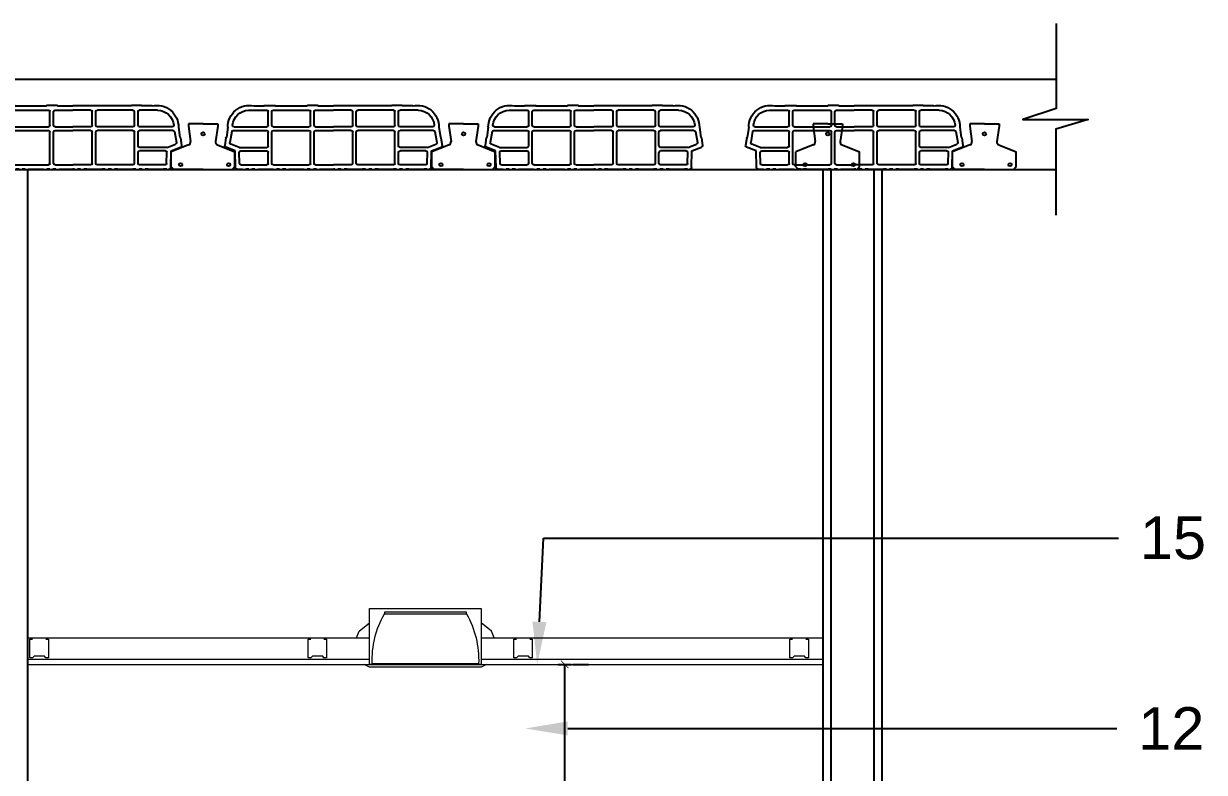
# Model space of a CAD drawing. Header units: metres. Extents: x 198 to 412, y -54 to 17.
# Drawn here: x 265.798 to 268.017, y 7.862 to 9.269 of the extents above; entities that cross this region are included whole.
import ezdxf
from ezdxf import colors
from ezdxf.entities.mleader import LeaderData, LeaderLine
from ezdxf.math import Vec2, Vec3

# ---------------------------------------------------------------- set-up
doc = ezdxf.new("R2010")
doc.units = ezdxf.units.M
doc.header["$LTSCALE"] = 10
for name, color, linetype in [('02', 2, 'Continuous'), ('02-LH ladrillo hueco 02', 1, 'Continuous'), ('1_MUROS', 6, 'Continuous'), ('A-MUROS', 6, 'Continuous'), ('A-TEXTOS', 2, 'Continuous'), ('Corte t', 2, 'Continuous'), ('Losa rap sapito', 251, 'Continuous'), ('piso', 1, 'Continuous'), ('TCOTA', 1, 'Continuous')]:
    doc.layers.add(name, color=color, linetype=linetype)
doc.layers.add('A-Cielorraso', color=1, linetype='Continuous', lineweight=5)
doc.styles.add('ARIAL', font='arial.ttf')
doc.dimstyles.new('ST-COTA-25', dxfattribs={"dimscale": 0.25, "dimtxt": 0.18, "dimasz": 0.1, "dimexe": 0.18, "dimexo": 0.0625, "dimgap": 0.09, "dimtad": 1, "dimzin": 4, "dimdsep": 46, "dimtxsty": 'ARIAL', "dimblk1": 'COTA_N', "dimblk2": 'COTA_N', "dimsah": 1, "dimcen": 0.09, "dimclrd": 8, "dimclre": 8, "dimclrt": 1, "dimadec": 0, "dimazin": 0, "dimtfac": 1, "dimtix": 1, "dimtmove": 0, "dimatfit": 3, "dimldrblk": 'COTA_N', "dimfxl": 0.18, "dimtolj": 1, "dimtzin": 0, "dimarcsym": 0})

# ---------------------------------------------------------------- blocks, each defined once
blk = doc.blocks.new('top II')
for p, q in [((-0.1294, -0.055), (-0.1243, -0.0428)), ((-0.1243, -0.0428), (-0.105, -0.0272)), ((0.1243, -0.0428), (0.105, -0.0272)), ((0.1294, -0.055), (0.1243, -0.0428))]:
    blk.add_line(p, q)
for points in [[(-0.105, 0), (0.105, 0), (0.105, -0.105), (-0.105, -0.105)], [(-0.0771, -0.01), (0.0773, -0.01), (0.0773, -0.0069), (-0.0771, -0.0069)], [(-0.115, -0.105), (0.115, -0.105), (0.105, -0.11), (-0.105, -0.11), (-0.115, -0.105)]]:
    blk.add_lwpolyline(points, close=True)
blk.add_lwpolyline([(0.1, -0.1038), (-0.1, -0.1038, -0.138928), (-0.0771, -0.01), (0.0771, -0.01, -0.138928), (0.1, -0.1038, 52.020742)], format="xyb")
blk = doc.blocks.new('VIGUETA NUEVA')
at = {"layer": '02'}
for p, q in [((852.3054, 1549.6661), (852.2767, 1549.6661)), ((852.2767, 1549.6661), (852.2767, 1549.6611)), ((852.2767, 1549.6611), (852.2809, 1549.6312)), ((852.3054, 1549.6661), (852.3342, 1549.6661)), ((852.3342, 1549.6611), (852.3299, 1549.6312)), ((852.3342, 1549.6661), (852.3342, 1549.6611)), ((852.2769, 1549.6243), (852.2429, 1549.6111)), ((852.2429, 1549.5811), (852.2429, 1549.6111)), ((852.3339, 1549.6243), (852.3679, 1549.6111)), ((852.3679, 1549.5811), (852.3679, 1549.6111)), ((852.2429, 1549.5811), (852.2479, 1549.5761)), ((852.3054, 1549.5761), (852.2479, 1549.5761)), ((852.3054, 1549.5761), (852.3629, 1549.5761)), ((852.3679, 1549.5811), (852.3629, 1549.5761))]:
    blk.add_line(p, q, dxfattribs=at)
for centre, start, end in [((852.2739, 1549.6307), 294.8533, 4.4381), ((852.3369, 1549.6307), 175.5619, 245.1467)]:
    blk.add_arc(centre, 0.00704, start, end, dxfattribs=at)
blk = doc.blocks.new('VIGUETA NUEVA1')
at = {"layer": 'piso'}
for centre in [(0, -0.02), (-0.0444, -0.0805), (0.0504, -0.0805)]:
    blk.add_circle(centre, 0.00324, dxfattribs=at)
at = {"layer": '1_MUROS'}
blk.add_blockref('VIGUETA NUEVA', (-852.3054, -1549.6661), dxfattribs=at)
blk = doc.blocks.new('Losa rap zapito')
at = {"layer": 'Losa rap sapito'}
for p, q in [((283.7711, -291.7719), (283.8051, -291.7719)), ((283.7813, -291.7641), (283.8003, -291.7641)), ((283.8012, -291.7632), (283.8205, -291.7632)), ((283.808, -291.8006), (283.808, -291.7747)), ((283.8147, -291.8006), (283.8147, -291.7747)), ((283.8176, -291.7719), (283.8844, -291.7719)), ((283.8215, -291.7641), (283.8806, -291.7641)), ((283.9008, -291.7632), (283.8815, -291.7632)), ((283.8873, -291.8006), (283.8873, -291.7747)), ((283.8941, -291.8006), (283.8941, -291.7747)), ((283.897, -291.7719), (283.9304, -291.7719)), ((283.9018, -291.7641), (283.9304, -291.7641)), ((283.959, -291.7641), (283.9304, -291.7641)), ((283.9638, -291.7719), (283.9304, -291.7719)), ((283.9599, -291.7632), (283.9792, -291.7632)), ((283.9667, -291.8006), (283.9667, -291.7747)), ((283.9734, -291.8006), (283.9734, -291.7747)), ((284.0431, -291.7719), (283.9763, -291.7719)), ((284.0393, -291.7641), (283.9802, -291.7641)), ((284.0595, -291.7632), (284.0402, -291.7632)), ((284.046, -291.8006), (284.046, -291.7747)), ((284.0527, -291.8006), (284.0527, -291.7747)), ((284.0896, -291.7719), (284.0556, -291.7719)), ((284.0795, -291.7641), (284.0605, -291.7641)), ((283.732, -291.8042), (283.7293, -291.8235)), ((283.7437, -291.8035), (283.8051, -291.8035)), ((283.8176, -291.8035), (283.8844, -291.8035)), ((283.897, -291.8035), (283.9304, -291.8035)), ((283.9638, -291.8035), (283.9304, -291.8035)), ((284.0431, -291.8035), (283.9763, -291.8035)), ((284.117, -291.8035), (284.0556, -291.8035)), ((284.1287, -291.8042), (284.1314, -291.8235)), ((283.7282, -291.8243), (283.7262, -291.8386)), ((283.7394, -291.8124), (283.7357, -291.8329)), ((283.7422, -291.8103), (283.8051, -291.8103)), ((283.7534, -291.8103), (283.8051, -291.8103)), ((283.808, -291.8391), (283.808, -291.8132)), ((283.8147, -291.8721), (283.8147, -291.8132)), ((283.8176, -291.8103), (283.8844, -291.8103)), ((283.8873, -291.8721), (283.8873, -291.8132)), ((283.8941, -291.8721), (283.8941, -291.8132)), ((283.897, -291.8103), (283.9304, -291.8103)), ((283.9638, -291.8103), (283.9304, -291.8103)), ((283.9667, -291.8721), (283.9667, -291.8132)), ((283.9734, -291.8721), (283.9734, -291.8132)), ((284.0431, -291.8103), (283.9763, -291.8103)), ((284.046, -291.8721), (284.046, -291.8132)), ((284.0527, -291.8391), (284.0527, -291.8132)), ((284.1186, -291.8103), (284.0556, -291.8103)), ((284.1073, -291.8103), (284.0556, -291.8103)), ((284.1214, -291.8124), (284.125, -291.8329)), ((284.1325, -291.8243), (284.1346, -291.8386)), ((283.7459, -291.8484), (283.728, -291.8417)), ((283.7534, -291.842), (283.7376, -291.836)), ((283.7466, -291.8799), (283.7459, -291.8484)), ((283.7534, -291.842), (283.8051, -291.842)), ((283.7565, -291.8487), (283.8051, -291.8487)), ((284.1073, -291.842), (284.0556, -291.842)), ((284.1043, -291.8487), (284.0556, -291.8487)), ((284.1073, -291.842), (284.1232, -291.836)), ((284.1141, -291.8799), (284.1149, -291.8484)), ((284.1149, -291.8484), (284.1327, -291.8417)), ((283.7542, -291.8721), (283.7536, -291.851)), ((283.808, -291.8721), (283.808, -291.8516)), ((284.0527, -291.8721), (284.0527, -291.8516)), ((284.1066, -291.8721), (284.1071, -291.851)), ((283.7541, -291.8836), (283.7504, -291.8836)), ((283.7541, -291.8836), (283.7516, -291.8836)), ((283.7541, -291.8836), (283.7516, -291.8836)), ((283.7541, -291.8836), (283.7541, -291.8827)), ((283.7541, -291.8827), (283.7598, -291.8827)), ((283.7571, -291.8749), (283.8051, -291.8749)), ((283.7598, -291.8836), (283.7598, -291.8827)), ((283.7598, -291.8836), (283.7656, -291.8836)), ((283.7714, -291.8827), (283.7656, -291.8827)), ((283.7656, -291.8836), (283.7656, -291.8827)), ((283.7714, -291.8836), (283.7714, -291.8827)), ((283.7714, -291.8836), (283.7772, -291.8836)), ((283.7772, -291.8836), (283.7772, -291.8827)), ((283.783, -291.8827), (283.7772, -291.8827)), ((283.783, -291.8836), (283.783, -291.8827)), ((283.783, -291.8836), (283.7887, -291.8836)), ((283.7887, -291.8836), (283.7887, -291.8827)), ((283.7887, -291.8827), (283.7945, -291.8827)), ((283.7945, -291.8836), (283.7945, -291.8827)), ((283.8003, -291.8836), (283.7945, -291.8836)), ((283.8003, -291.8827), (283.8061, -291.8827)), ((283.8003, -291.8836), (283.8003, -291.8827)), ((283.8061, -291.8836), (283.8061, -291.8827)), ((283.8119, -291.8836), (283.8061, -291.8836)), ((283.8119, -291.8827), (283.8176, -291.8827)), ((283.8119, -291.8836), (283.8119, -291.8827)), ((283.8119, -291.8827), (283.8176, -291.8827)), ((283.8176, -291.8749), (283.8844, -291.8749)), ((283.8176, -291.8836), (283.8176, -291.8827)), ((283.8176, -291.8836), (283.8234, -291.8836)), ((283.8292, -291.8827), (283.8234, -291.8827)), ((283.8234, -291.8836), (283.8234, -291.8827)), ((283.8292, -291.8836), (283.8292, -291.8827)), ((283.8292, -291.8836), (283.835, -291.8836)), ((283.835, -291.8836), (283.835, -291.8827)), ((283.8408, -291.8827), (283.835, -291.8827)), ((283.8408, -291.8836), (283.8408, -291.8827)), ((283.8408, -291.8836), (283.8465, -291.8836)), ((283.8465, -291.8836), (283.8465, -291.8827)), ((283.8465, -291.8827), (283.8523, -291.8827)), ((283.8523, -291.8836), (283.8523, -291.8827)), ((283.8581, -291.8836), (283.8523, -291.8836)), ((283.8581, -291.8827), (283.8639, -291.8827)), ((283.8581, -291.8836), (283.8581, -291.8827)), ((283.8639, -291.8836), (283.8639, -291.8827)), ((283.8697, -291.8836), (283.8639, -291.8836)), ((283.8697, -291.8827), (283.8755, -291.8827)), ((283.8697, -291.8836), (283.8697, -291.8827)), ((283.8697, -291.8827), (283.8755, -291.8827)), ((283.8755, -291.8836), (283.8755, -291.8827)), ((283.8755, -291.8836), (283.8812, -291.8836)), ((283.887, -291.8827), (283.8812, -291.8827)), ((283.8812, -291.8836), (283.8812, -291.8827)), ((283.887, -291.8836), (283.887, -291.8827)), ((283.887, -291.8836), (283.8928, -291.8836)), ((283.8928, -291.8836), (283.8928, -291.8827)), ((283.8986, -291.8827), (283.8928, -291.8827)), ((283.897, -291.8749), (283.9304, -291.8749)), ((283.8986, -291.8836), (283.8986, -291.8827)), ((283.8986, -291.8836), (283.9044, -291.8836)), ((283.9044, -291.8836), (283.9044, -291.8827)), ((283.9044, -291.8827), (283.9101, -291.8827)), ((283.9101, -291.8836), (283.9101, -291.8827)), ((283.9159, -291.8836), (283.9101, -291.8836)), ((283.9159, -291.8827), (283.9217, -291.8827)), ((283.9159, -291.8836), (283.9159, -291.8827)), ((283.9217, -291.8836), (283.9217, -291.8827)), ((283.9275, -291.8836), (283.9217, -291.8836)), ((283.9275, -291.8836), (283.9275, -291.8827)), ((283.9275, -291.8827), (283.9304, -291.8827)), ((283.9638, -291.8749), (283.9304, -291.8749)), ((283.9333, -291.8827), (283.9304, -291.8827)), ((283.9333, -291.8836), (283.9333, -291.8827)), ((283.9333, -291.8836), (283.939, -291.8836)), ((283.9448, -291.8827), (283.939, -291.8827)), ((283.939, -291.8836), (283.939, -291.8827)), ((283.9448, -291.8836), (283.9448, -291.8827)), ((283.9448, -291.8836), (283.9506, -291.8836)), ((283.9506, -291.8836), (283.9506, -291.8827)), ((283.9564, -291.8827), (283.9506, -291.8827)), ((283.9564, -291.8836), (283.9564, -291.8827)), ((283.9622, -291.8836), (283.9564, -291.8836)), ((283.9622, -291.8836), (283.9622, -291.8827)), ((283.9622, -291.8827), (283.9679, -291.8827)), ((283.9679, -291.8836), (283.9679, -291.8827)), ((283.9737, -291.8836), (283.9679, -291.8836)), ((283.9737, -291.8827), (283.9795, -291.8827)), ((283.9737, -291.8836), (283.9737, -291.8827)), ((284.0431, -291.8749), (283.9763, -291.8749)), ((283.9795, -291.8836), (283.9795, -291.8827)), ((283.9853, -291.8836), (283.9795, -291.8836)), ((283.9911, -291.8827), (283.9853, -291.8827)), ((283.9853, -291.8836), (283.9853, -291.8827)), ((283.9911, -291.8827), (283.9853, -291.8827)), ((283.9911, -291.8836), (283.9911, -291.8827)), ((283.9911, -291.8836), (283.9968, -291.8836)), ((284.0026, -291.8827), (283.9968, -291.8827)), ((283.9968, -291.8836), (283.9968, -291.8827)), ((284.0026, -291.8836), (284.0026, -291.8827)), ((284.0026, -291.8836), (284.0084, -291.8836)), ((284.0084, -291.8836), (284.0084, -291.8827)), ((284.0142, -291.8827), (284.0084, -291.8827)), ((284.0142, -291.8836), (284.0142, -291.8827)), ((284.02, -291.8836), (284.0142, -291.8836)), ((284.02, -291.8836), (284.02, -291.8827)), ((284.02, -291.8827), (284.0258, -291.8827)), ((284.0258, -291.8836), (284.0258, -291.8827)), ((284.0315, -291.8836), (284.0258, -291.8836)), ((284.0315, -291.8827), (284.0373, -291.8827)), ((284.0315, -291.8836), (284.0315, -291.8827)), ((284.0373, -291.8836), (284.0373, -291.8827)), ((284.0431, -291.8836), (284.0373, -291.8836)), ((284.0489, -291.8827), (284.0431, -291.8827)), ((284.0431, -291.8836), (284.0431, -291.8827)), ((284.0489, -291.8827), (284.0431, -291.8827)), ((284.0489, -291.8836), (284.0489, -291.8827)), ((284.0489, -291.8836), (284.0547, -291.8836)), ((284.0604, -291.8827), (284.0547, -291.8827)), ((284.0547, -291.8836), (284.0547, -291.8827)), ((284.1037, -291.8749), (284.0556, -291.8749)), ((284.0604, -291.8836), (284.0604, -291.8827)), ((284.0604, -291.8836), (284.0662, -291.8836)), ((284.0662, -291.8836), (284.0662, -291.8827)), ((284.072, -291.8827), (284.0662, -291.8827)), ((284.072, -291.8836), (284.072, -291.8827)), ((284.0778, -291.8836), (284.072, -291.8836)), ((284.0778, -291.8836), (284.0778, -291.8827)), ((284.0778, -291.8827), (284.0836, -291.8827)), ((284.0836, -291.8836), (284.0836, -291.8827)), ((284.0893, -291.8836), (284.0836, -291.8836)), ((284.0893, -291.8827), (284.0951, -291.8827)), ((284.0893, -291.8836), (284.0893, -291.8827)), ((284.0951, -291.8836), (284.0951, -291.8827)), ((284.1009, -291.8836), (284.0951, -291.8836)), ((284.1009, -291.8836), (284.1009, -291.8827)), ((284.1067, -291.8827), (284.1009, -291.8827)), ((284.1067, -291.8836), (284.1067, -291.8827)), ((284.1067, -291.8836), (284.1092, -291.8836)), ((284.1067, -291.8836), (284.1092, -291.8836)), ((284.1067, -291.8836), (284.1103, -291.8836))]:
    blk.add_line(p, q, dxfattribs=at)
for centre, radius, start, end in [((283.7724, -291.8035), 0.0404, 77.2971, 181.0135), ((283.7724, -291.8035), 0.0317, 92.259, 174.7894), ((283.8012, -291.7641), 0.000963, 90, 180), ((283.8051, -291.7747), 0.00289, 0, 90), ((283.8176, -291.7747), 0.00289, 90, 180), ((283.8205, -291.7641), 0.000963, 0, 90), ((283.8815, -291.7641), 0.000963, 90, 180), ((283.8844, -291.7747), 0.00289, 0, 90), ((283.897, -291.7747), 0.00289, 90, 180), ((283.9008, -291.7641), 0.000963, 0, 90), ((283.9599, -291.7641), 0.000963, 90, 180), ((283.9638, -291.7747), 0.00289, 0, 90), ((283.9763, -291.7747), 0.00289, 90, 180), ((283.9792, -291.7641), 0.000963, 0, 90), ((284.0402, -291.7641), 0.000963, 90, 180), ((284.0431, -291.7747), 0.00289, 0, 90), ((284.0556, -291.7747), 0.00289, 90, 180), ((284.0595, -291.7641), 0.000963, 0, 90), ((284.0883, -291.8035), 0.0404, 358.9865, 102.7029), ((284.0883, -291.8035), 0.0317, 5.2106, 87.741), ((283.7437, -291.8006), 0.00289, 180.2316, 270), ((283.8051, -291.8006), 0.00289, 270, 0), ((283.8176, -291.8006), 0.00289, 180, 270), ((283.8844, -291.8006), 0.00289, 270, 0), ((283.897, -291.8006), 0.00289, 180, 270), ((283.9638, -291.8006), 0.00289, 270, 0), ((283.9763, -291.8006), 0.00289, 180, 270), ((284.0431, -291.8006), 0.00289, 270, 0), ((284.0556, -291.8006), 0.00289, 180, 270), ((284.117, -291.8006), 0.00289, 270, 359.7684), ((283.7292, -291.8244), 0.000963, 81.8699, 171.8699), ((283.7422, -291.8132), 0.00289, 90, 165.2593), ((283.8051, -291.8132), 0.00289, 0, 90), ((283.8176, -291.8132), 0.00289, 90, 180), ((283.8844, -291.8132), 0.00289, 0, 90), ((283.897, -291.8132), 0.00289, 90, 180), ((283.9638, -291.8132), 0.00289, 0, 90), ((283.9763, -291.8132), 0.00289, 90, 180), ((284.0431, -291.8132), 0.00289, 0, 90), ((284.0556, -291.8132), 0.00289, 90, 180), ((284.1186, -291.8132), 0.00289, 14.7407, 90), ((284.1316, -291.8244), 0.000963, 8.1301, 98.1301), ((283.729, -291.839), 0.00289, 171.8699, 249.444), ((283.7386, -291.8333), 0.00289, 171.8699, 249.444), ((283.7565, -291.8516), 0.00289, 90, 168.5947), ((283.8051, -291.8391), 0.00289, 270, 0), ((283.8051, -291.8516), 0.00289, 0, 90), ((284.0556, -291.8391), 0.00289, 180, 270), ((284.0556, -291.8516), 0.00289, 90, 180), ((284.1043, -291.8516), 0.00289, 11.4053, 90), ((284.1222, -291.8333), 0.00289, 290.556, 8.1301), ((284.1317, -291.839), 0.00289, 290.556, 8.1301), ((283.7505, -291.8797), 0.0039, 182.4799, 268.1248), ((283.7571, -291.8721), 0.00289, 180, 271.41), ((283.8051, -291.8721), 0.00289, 270, 0), ((283.8176, -291.8721), 0.00289, 180, 270), ((283.8844, -291.8721), 0.00289, 270, 0), ((283.897, -291.8721), 0.00289, 180, 270), ((283.9638, -291.8721), 0.00289, 270, 0), ((283.9763, -291.8721), 0.00289, 180, 270), ((284.0431, -291.8721), 0.00289, 270, 0), ((284.0556, -291.8721), 0.00289, 180, 270), ((284.1037, -291.8721), 0.00289, 268.59, 0), ((284.1102, -291.8797), 0.0039, 271.8752, 357.5201)]:
    blk.add_arc(centre, radius, start, end, dxfattribs=at)
blk = doc.blocks.new('COTA_N')
for p, q in [((-1, 0), (0, 0)), ((0, 0.5), (0, -0.5))]:
    blk.add_line(p, q)
at = {"color": 3, "const_width": 0.065}
blk.add_lwpolyline([(0.141, 0.141), (0.283, 0.283), (0, 0), (-0.141, -0.141), (-0.283, -0.283)], dxfattribs=at)
blk = doc.blocks.new('*D297')
at = {"layer": 'Defpoints', "color": 0, "transparency": 16777216}
for p in [(266.8149, 8.0646), (266.8149, 8.0646), (266.8149, 5.6646, 0)]:
    blk.add_point(p, dxfattribs=at)
at = {"layer": 'TCOTA', "color": 8, "lineweight": -2, "transparency": 16777216}
for p, q in [((266.8305, 8.0646), (266.8599, 8.0646)), ((266.8149, 5.6896), (266.8149, 8.0396)), ((266.7992, 5.6646), (266.7699, 5.6646))]:
    blk.add_line(p, q, dxfattribs=at)
at = {"layer": 'TCOTA', "color": 8, "lineweight": -2, "transparency": 16777216, "xscale": 0.025, "yscale": 0.025, "zscale": 0.025}
for p, rotation in [((266.8149, 8.0646), 90), ((266.8149, 5.6646), 270)]:
    blk.add_blockref('COTA_N', p, dxfattribs=dict(at, rotation=rotation))
at = {"layer": 'TCOTA', "color": 1, "transparency": 16777216, "insert": (266.7694, 6.8646), "char_height": 0.045, "attachment_point": 5, "rotation": 90, "style": 'ARIAL'}
blk.add_mtext('\\A1;2.40', dxfattribs=at)

msp = doc.modelspace()

# ---------------------------------------------------------------- linework, layer by layer
at = {"color": 5}
for p, q in [((263.6699, 9.1646), (267.7382, 9.1646)), ((263.6693, 8.9946), (267.7376, 8.9946))]:
    msp.add_line(p, q, dxfattribs=at)
at = {"layer": '02', "color": 3, "elevation": 0}
msp.add_lwpolyline([(267.7382, 9.2687), (267.7382, 9.1094), (267.6757, 9.0886), (267.7989, 9.0886), (267.7376, 9.0701), (267.7376, 8.909)], dxfattribs=at)
at = {"layer": '02-LH ladrillo hueco 02'}
msp.add_line((267.3007, 5.5946), (267.3007, 8.9946), dxfattribs=at)
for points in [[(265.8057, 8.9946), (265.8057, 5.5946)], [(267.4107, 8.9946), (267.4107, 5.5946)]]:
    msp.add_lwpolyline(points, dxfattribs=at)
at = {"layer": 'A-Cielorraso', "linetype": 'Continuous'}
for p, q in [((266.4238, 8.1146), (266.4289, 8.1268)), ((266.4238, 8.1146), (266.4289, 8.1268)), ((266.4238, 8.1146), (266.4289, 8.1268)), ((266.4238, 8.1146), (266.4289, 8.1268)), ((266.4238, 8.1146), (266.4289, 8.1268)), ((266.4238, 8.1146), (266.4289, 8.1268)), ((266.4238, 8.1146), (266.4289, 8.1268)), ((266.4238, 8.1146), (266.4289, 8.1268)), ((266.4238, 8.1146), (266.4289, 8.1268)), ((266.4238, 8.1146), (266.4289, 8.1268)), ((266.4238, 8.1146), (266.4289, 8.1268)), ((266.4238, 8.1146), (266.4289, 8.1268)), ((266.4238, 8.1146), (266.4289, 8.1268)), ((266.4238, 8.1146), (266.4289, 8.1268)), ((266.4238, 8.1146), (266.4289, 8.1268)), ((266.4238, 8.1146), (266.4289, 8.1268)), ((266.4289, 8.1268), (266.4482, 8.1424)), ((266.4289, 8.1268), (266.4482, 8.1424)), ((266.4289, 8.1268), (266.4482, 8.1424)), ((266.4289, 8.1268), (266.4482, 8.1424)), ((266.4289, 8.1268), (266.4482, 8.1424)), ((266.4289, 8.1268), (266.4482, 8.1424)), ((266.4289, 8.1268), (266.4482, 8.1424)), ((266.4289, 8.1268), (266.4482, 8.1424)), ((266.4289, 8.1268), (266.4482, 8.1424)), ((266.4289, 8.1268), (266.4482, 8.1424)), ((266.4289, 8.1268), (266.4482, 8.1424)), ((266.4289, 8.1268), (266.4482, 8.1424)), ((266.4289, 8.1268), (266.4482, 8.1424)), ((266.4289, 8.1268), (266.4482, 8.1424)), ((266.4289, 8.1268), (266.4482, 8.1424)), ((266.4289, 8.1268), (266.4482, 8.1424)), ((266.6775, 8.1268), (266.6582, 8.1424)), ((266.6775, 8.1268), (266.6582, 8.1424)), ((266.6775, 8.1268), (266.6582, 8.1424)), ((266.6775, 8.1268), (266.6582, 8.1424)), ((266.6775, 8.1268), (266.6582, 8.1424)), ((266.6775, 8.1268), (266.6582, 8.1424)), ((266.6775, 8.1268), (266.6582, 8.1424)), ((266.6775, 8.1268), (266.6582, 8.1424)), ((266.6775, 8.1268), (266.6582, 8.1424)), ((266.6775, 8.1268), (266.6582, 8.1424)), ((266.6775, 8.1268), (266.6582, 8.1424)), ((266.6775, 8.1268), (266.6582, 8.1424)), ((266.6775, 8.1268), (266.6582, 8.1424)), ((266.6775, 8.1268), (266.6582, 8.1424)), ((266.6775, 8.1268), (266.6582, 8.1424)), ((266.6775, 8.1268), (266.6582, 8.1424)), ((266.6826, 8.1146), (266.6775, 8.1268)), ((266.6826, 8.1146), (266.6775, 8.1268)), ((266.6826, 8.1146), (266.6775, 8.1268)), ((266.6826, 8.1146), (266.6775, 8.1268)), ((266.6826, 8.1146), (266.6775, 8.1268)), ((266.6826, 8.1146), (266.6775, 8.1268)), ((266.6826, 8.1146), (266.6775, 8.1268)), ((266.6826, 8.1146), (266.6775, 8.1268)), ((266.6826, 8.1146), (266.6775, 8.1268)), ((266.6826, 8.1146), (266.6775, 8.1268)), ((266.6826, 8.1146), (266.6775, 8.1268)), ((266.6826, 8.1146), (266.6775, 8.1268)), ((266.6826, 8.1146), (266.6775, 8.1268)), ((266.6826, 8.1146), (266.6775, 8.1268)), ((266.6826, 8.1146), (266.6775, 8.1268)), ((266.6826, 8.1146), (266.6775, 8.1268)), ((265.8057, 8.1146, 0), (266.4482, 8.1146)), ((266.6582, 8.1146), (267.3007, 8.1146))]:
    msp.add_line(p, q, dxfattribs=at)
at = {"layer": 'A-Cielorraso', "color": 2, "linetype": 'Continuous'}
for p, q in [((265.8057, 8.0746, 0), (266.4482, 8.0746)), ((265.8057, 8.0646, 0), (266.4652, 8.0646)), ((266.6582, 8.0746), (267.3007, 8.0746)), ((266.6582, 8.0646), (267.3007, 8.0646))]:
    msp.add_line(p, q, dxfattribs=at)
at = {"layer": 'A-Cielorraso', "linetype": 'Continuous'}
for points in [[(266.4482, 8.1696), (266.6582, 8.1696), (266.6582, 8.0646), (266.4482, 8.0646)], [(266.4482, 8.1696), (266.6582, 8.1696), (266.6582, 8.0646), (266.4482, 8.0646)], [(266.4482, 8.1696), (266.6582, 8.1696), (266.6582, 8.0646), (266.4482, 8.0646)], [(266.4482, 8.1696), (266.6582, 8.1696), (266.6582, 8.0646), (266.4482, 8.0646)], [(266.4482, 8.1696), (266.6582, 8.1696), (266.6582, 8.0646), (266.4482, 8.0646)], [(266.4482, 8.1696), (266.6582, 8.1696), (266.6582, 8.0646), (266.4482, 8.0646)], [(266.4482, 8.1696), (266.6582, 8.1696), (266.6582, 8.0646), (266.4482, 8.0646)], [(266.4482, 8.1696), (266.6582, 8.1696), (266.6582, 8.0646), (266.4482, 8.0646)], [(266.4482, 8.1696), (266.6582, 8.1696), (266.6582, 8.0646), (266.4482, 8.0646)], [(266.4482, 8.1696), (266.6582, 8.1696), (266.6582, 8.0646), (266.4482, 8.0646)], [(266.4482, 8.1696), (266.6582, 8.1696), (266.6582, 8.0646), (266.4482, 8.0646)], [(266.4482, 8.1696), (266.6582, 8.1696), (266.6582, 8.0646), (266.4482, 8.0646)], [(266.4482, 8.1696), (266.6582, 8.1696), (266.6582, 8.0646), (266.4482, 8.0646)], [(266.4482, 8.1696), (266.6582, 8.1696), (266.6582, 8.0646), (266.4482, 8.0646)], [(266.4482, 8.1696), (266.6582, 8.1696), (266.6582, 8.0646), (266.4482, 8.0646)], [(266.4482, 8.1696), (266.6582, 8.1696), (266.6582, 8.0646), (266.4482, 8.0646)], [(266.4761, 8.1596), (266.6305, 8.1596), (266.6305, 8.1627), (266.4761, 8.1627)], [(266.4761, 8.1596), (266.6305, 8.1596), (266.6305, 8.1627), (266.4761, 8.1627)], [(266.4761, 8.1596), (266.6305, 8.1596), (266.6305, 8.1627), (266.4761, 8.1627)], [(266.4761, 8.1596), (266.6305, 8.1596), (266.6305, 8.1627), (266.4761, 8.1627)], [(266.4761, 8.1596), (266.6305, 8.1596), (266.6305, 8.1627), (266.4761, 8.1627)], [(266.4761, 8.1596), (266.6305, 8.1596), (266.6305, 8.1627), (266.4761, 8.1627)], [(266.4761, 8.1596), (266.6305, 8.1596), (266.6305, 8.1627), (266.4761, 8.1627)], [(266.4761, 8.1596), (266.6305, 8.1596), (266.6305, 8.1627), (266.4761, 8.1627)], [(266.4761, 8.1596), (266.6305, 8.1596), (266.6305, 8.1627), (266.4761, 8.1627)], [(266.4761, 8.1596), (266.6305, 8.1596), (266.6305, 8.1627), (266.4761, 8.1627)], [(266.4761, 8.1596), (266.6305, 8.1596), (266.6305, 8.1627), (266.4761, 8.1627)], [(266.4761, 8.1596), (266.6305, 8.1596), (266.6305, 8.1627), (266.4761, 8.1627)], [(266.4761, 8.1596), (266.6305, 8.1596), (266.6305, 8.1627), (266.4761, 8.1627)], [(266.4761, 8.1596), (266.6305, 8.1596), (266.6305, 8.1627), (266.4761, 8.1627)], [(266.4761, 8.1596), (266.6305, 8.1596), (266.6305, 8.1627), (266.4761, 8.1627)], [(266.4761, 8.1596), (266.6305, 8.1596), (266.6305, 8.1627), (266.4761, 8.1627)], [(266.4382, 8.0646), (266.6682, 8.0646), (266.6582, 8.0596), (266.4482, 8.0596), (266.4382, 8.0646)], [(266.4382, 8.0646), (266.6682, 8.0646), (266.6582, 8.0596), (266.4482, 8.0596), (266.4382, 8.0646)], [(266.4382, 8.0646), (266.6682, 8.0646), (266.6582, 8.0596), (266.4482, 8.0596), (266.4382, 8.0646)], [(266.4382, 8.0646), (266.6682, 8.0646), (266.6582, 8.0596), (266.4482, 8.0596), (266.4382, 8.0646)], [(266.4382, 8.0646), (266.6682, 8.0646), (266.6582, 8.0596), (266.4482, 8.0596), (266.4382, 8.0646)], [(266.4382, 8.0646), (266.6682, 8.0646), (266.6582, 8.0596), (266.4482, 8.0596), (266.4382, 8.0646)], [(266.4382, 8.0646), (266.6682, 8.0646), (266.6582, 8.0596), (266.4482, 8.0596), (266.4382, 8.0646)], [(266.4382, 8.0646), (266.6682, 8.0646), (266.6582, 8.0596), (266.4482, 8.0596), (266.4382, 8.0646)], [(266.4382, 8.0646), (266.6682, 8.0646), (266.6582, 8.0596), (266.4482, 8.0596), (266.4382, 8.0646)], [(266.4382, 8.0646), (266.6682, 8.0646), (266.6582, 8.0596), (266.4482, 8.0596), (266.4382, 8.0646)], [(266.4382, 8.0646), (266.6682, 8.0646), (266.6582, 8.0596), (266.4482, 8.0596), (266.4382, 8.0646)], [(266.4382, 8.0646), (266.6682, 8.0646), (266.6582, 8.0596), (266.4482, 8.0596), (266.4382, 8.0646)], [(266.4382, 8.0646), (266.6682, 8.0646), (266.6582, 8.0596), (266.4482, 8.0596), (266.4382, 8.0646)], [(266.4382, 8.0646), (266.6682, 8.0646), (266.6582, 8.0596), (266.4482, 8.0596), (266.4382, 8.0646)], [(266.4382, 8.0646), (266.6682, 8.0646), (266.6582, 8.0596), (266.4482, 8.0596), (266.4382, 8.0646)], [(266.4382, 8.0646), (266.6682, 8.0646), (266.6582, 8.0596), (266.4482, 8.0596), (266.4382, 8.0646)]]:
    msp.add_lwpolyline(points, close=True, dxfattribs=at)
msp.add_lwpolyline([(266.6532, 8.0658), (266.4532, 8.0658, -0.138928), (266.4761, 8.1596), (266.6303, 8.1596, -0.138928), (266.6532, 8.0658, 52.020742)], format="xyb", dxfattribs=at)
msp.add_lwpolyline([(266.6532, 8.0658), (266.4532, 8.0658, -0.138928), (266.4761, 8.1596), (266.6303, 8.1596, -0.138928), (266.6532, 8.0658, 52.020742)], format="xyb", dxfattribs=at)
msp.add_lwpolyline([(266.6532, 8.0658), (266.4532, 8.0658, -0.138928), (266.4761, 8.1596), (266.6303, 8.1596, -0.138928), (266.6532, 8.0658, 52.020742)], format="xyb", dxfattribs=at)
msp.add_lwpolyline([(266.6532, 8.0658), (266.4532, 8.0658, -0.138928), (266.4761, 8.1596), (266.6303, 8.1596, -0.138928), (266.6532, 8.0658, 52.020742)], format="xyb", dxfattribs=at)
msp.add_lwpolyline([(266.6532, 8.0658), (266.4532, 8.0658, -0.138928), (266.4761, 8.1596), (266.6303, 8.1596, -0.138928), (266.6532, 8.0658, 52.020742)], format="xyb", dxfattribs=at)
msp.add_lwpolyline([(266.6532, 8.0658), (266.4532, 8.0658, -0.138928), (266.4761, 8.1596), (266.6303, 8.1596, -0.138928), (266.6532, 8.0658, 52.020742)], format="xyb", dxfattribs=at)
msp.add_lwpolyline([(266.6532, 8.0658), (266.4532, 8.0658, -0.138928), (266.4761, 8.1596), (266.6303, 8.1596, -0.138928), (266.6532, 8.0658, 52.020742)], format="xyb", dxfattribs=at)
msp.add_lwpolyline([(266.6532, 8.0658), (266.4532, 8.0658, -0.138928), (266.4761, 8.1596), (266.6303, 8.1596, -0.138928), (266.6532, 8.0658, 52.020742)], format="xyb", dxfattribs=at)
msp.add_lwpolyline([(266.6532, 8.0658), (266.4532, 8.0658, -0.138928), (266.4761, 8.1596), (266.6303, 8.1596, -0.138928), (266.6532, 8.0658, 52.020742)], format="xyb", dxfattribs=at)
msp.add_lwpolyline([(266.6532, 8.0658), (266.4532, 8.0658, -0.138928), (266.4761, 8.1596), (266.6303, 8.1596, -0.138928), (266.6532, 8.0658, 52.020742)], format="xyb", dxfattribs=at)
msp.add_lwpolyline([(266.6532, 8.0658), (266.4532, 8.0658, -0.138928), (266.4761, 8.1596), (266.6303, 8.1596, -0.138928), (266.6532, 8.0658, 52.020742)], format="xyb", dxfattribs=at)
msp.add_lwpolyline([(266.6532, 8.0658), (266.4532, 8.0658, -0.138928), (266.4761, 8.1596), (266.6303, 8.1596, -0.138928), (266.6532, 8.0658, 52.020742)], format="xyb", dxfattribs=at)
msp.add_lwpolyline([(266.6532, 8.0658), (266.4532, 8.0658, -0.138928), (266.4761, 8.1596), (266.6303, 8.1596, -0.138928), (266.6532, 8.0658, 52.020742)], format="xyb", dxfattribs=at)
msp.add_lwpolyline([(266.6532, 8.0658), (266.4532, 8.0658, -0.138928), (266.4761, 8.1596), (266.6303, 8.1596, -0.138928), (266.6532, 8.0658, 52.020742)], format="xyb", dxfattribs=at)
msp.add_lwpolyline([(266.6532, 8.0658), (266.4532, 8.0658, -0.138928), (266.4761, 8.1596), (266.6303, 8.1596, -0.138928), (266.6532, 8.0658, 52.020742)], format="xyb", dxfattribs=at)
msp.add_lwpolyline([(266.6532, 8.0658), (266.4532, 8.0658, -0.138928), (266.4761, 8.1596), (266.6303, 8.1596, -0.138928), (266.6532, 8.0658, 52.020742)], format="xyb", dxfattribs=at)
for points in [[(265.8399, 8.1121), (265.8449, 8.1121), (265.8449, 8.0771), (265.8399, 8.0771), (265.8376, 8.08), (265.8182, 8.08), (265.8149, 8.0771), (265.8099, 8.0771), (265.8099, 8.1121), (265.8149, 8.1121)], [(266.3626, 8.1121), (266.3676, 8.1121), (266.3676, 8.0771), (266.3626, 8.0771), (266.3603, 8.08), (266.3409, 8.08), (266.3376, 8.0771), (266.3326, 8.0771), (266.3326, 8.1121), (266.3376, 8.1121)], [(266.7491, 8.1121), (266.7541, 8.1121), (266.7541, 8.0771), (266.7491, 8.0771), (266.7468, 8.08), (266.7274, 8.08), (266.7241, 8.0771), (266.7191, 8.0771), (266.7191, 8.1121), (266.7241, 8.1121)], [(267.2681, 8.1121), (267.2731, 8.1121), (267.2731, 8.0771), (267.2681, 8.0771), (267.2658, 8.08), (267.2464, 8.08), (267.2431, 8.0771), (267.2381, 8.0771), (267.2381, 8.1121), (267.2431, 8.1121)]]:
    msp.add_lwpolyline(points, dxfattribs=at)
at = {"layer": 'A-MUROS'}
msp.add_line((267.3157, 5.5946), (267.3157, 8.9946), dxfattribs=at)
msp.add_lwpolyline([(267.3957, 8.9946), (267.3957, 5.5946)], dxfattribs=at)

# ---------------------------------------------------------------- block references
at = {"layer": 'A-Cielorraso', "linetype": 'Continuous'}
msp.add_blockref('top II', (266.5532, 8.1696), dxfattribs=at)
at = {"layer": 'A-MUROS', "xscale": -1}
for p in [(549.8211, 300.8782), (550.3106, 300.8782), (550.8, 300.8782), (551.2895, 300.8782)]:
    msp.add_blockref('Losa rap zapito', p, dxfattribs=at)
at = {"layer": 'Corte t', "xscale": 0.9559179682510148, "yscale": 0.9559179682510148, "zscale": 0.9559179682510148}
for p in [(266.1354, 9.0806), (266.6248, 9.0806), (267.3092, 9.0806), (267.6037, 9.0806)]:
    msp.add_blockref('VIGUETA NUEVA1', p, dxfattribs=at)

# ---------------------------------------------------------------- dimensions: what is measured, and where the dimension line sits
at = {"layer": 'TCOTA'}
dim = msp.add_linear_dim(base=(266.8149, 8.0646), p1=(266.8149, 5.6646, 0), p2=(266.8149, 8.0646), angle=90, dimstyle='ST-COTA-25', dxfattribs=at)
dim.commit()
dim.dimension.update_dxf_attribs({"geometry": '*D297', "text_midpoint": (266.7694, 6.8646)})

# ---------------------------------------------------------------- leaders
at = {"layer": 'A-TEXTOS'}
ml = msp.add_multileader_mtext('Standard', dxfattribs=at)
ml.set_content('15', color=256, style='ARIAL')
ml.set_leader_properties(color=1)
ml.build(insert=Vec2(0, 0))
ml.multileader.update_dxf_attribs({"has_text_frame": 1, "dogleg_length": 41.7645, "arrow_head_size": 0.08, "scale": 0.02})
ctx = ml.context
ctx.base_point, ctx.scale, ctx.char_height, ctx.arrow_head_size, ctx.landing_gap_size, ctx.plane_origin = Vec3(267.8559, 8.3019, 0), 0.02, 0.08, 0.08, 0.04, Vec3(266.0203, 8.3219, 0)
notes = []
notes.append((ctx, [(0, (1, 1, 0), (266.7754, 8.3019, 0), (1, 0), 1.0805, [(0, [(266.7633, 8.0646, 0)], 0, [])])]))
ctx.mtext.insert, ctx.mtext.flow_direction = Vec3(267.8959, 8.3426, 0), 5
ml = msp.add_multileader_mtext('Standard', dxfattribs=at)
ml.set_content('12', color=256, style='ARIAL')
ml.set_leader_properties(color=1)
ml.build(insert=Vec2(0, 0))
ml.multileader.update_dxf_attribs({"has_text_frame": 1, "arrow_head_size": 0.08, "scale": 0.02})
ctx = ml.context
ctx.base_point, ctx.scale, ctx.char_height, ctx.arrow_head_size, ctx.landing_gap_size, ctx.plane_origin = Vec3(267.8527, 7.9442, 0), 0.02, 0.08, 0.08, 0.04, Vec3(265.3873, 7.9442, 0)
notes.append((ctx, [(0, (1, 1, 0), (267.6927, 7.9442, 0), (1, 0), 0.16, [(0, [(266.7407, 7.9442, 0)], 0, [])])]))
ctx.mtext.insert, ctx.mtext.width, ctx.mtext.flow_direction = Vec3(267.8927, 7.9842, 0), 0.048722, 5
for ctx, leaders in notes:
    for number, flags, end, landing, length, lines in leaders:
        leader = LeaderData()
        leader.index, (leader.has_last_leader_line, leader.has_dogleg_vector, leader.attachment_direction) = number, flags
        leader.last_leader_point, leader.dogleg_vector, leader.dogleg_length = Vec3(end), Vec3(landing), length
        for number, points, colour, breaks in lines:
            line = LeaderLine()
            line.index, line.vertices, line.color, line.breaks = number, Vec3.list(points), colors.encode_raw_color(colour), breaks
            leader.lines.append(line)
        ctx.leaders.append(leader)

doc.saveas('drawing.dxf')
